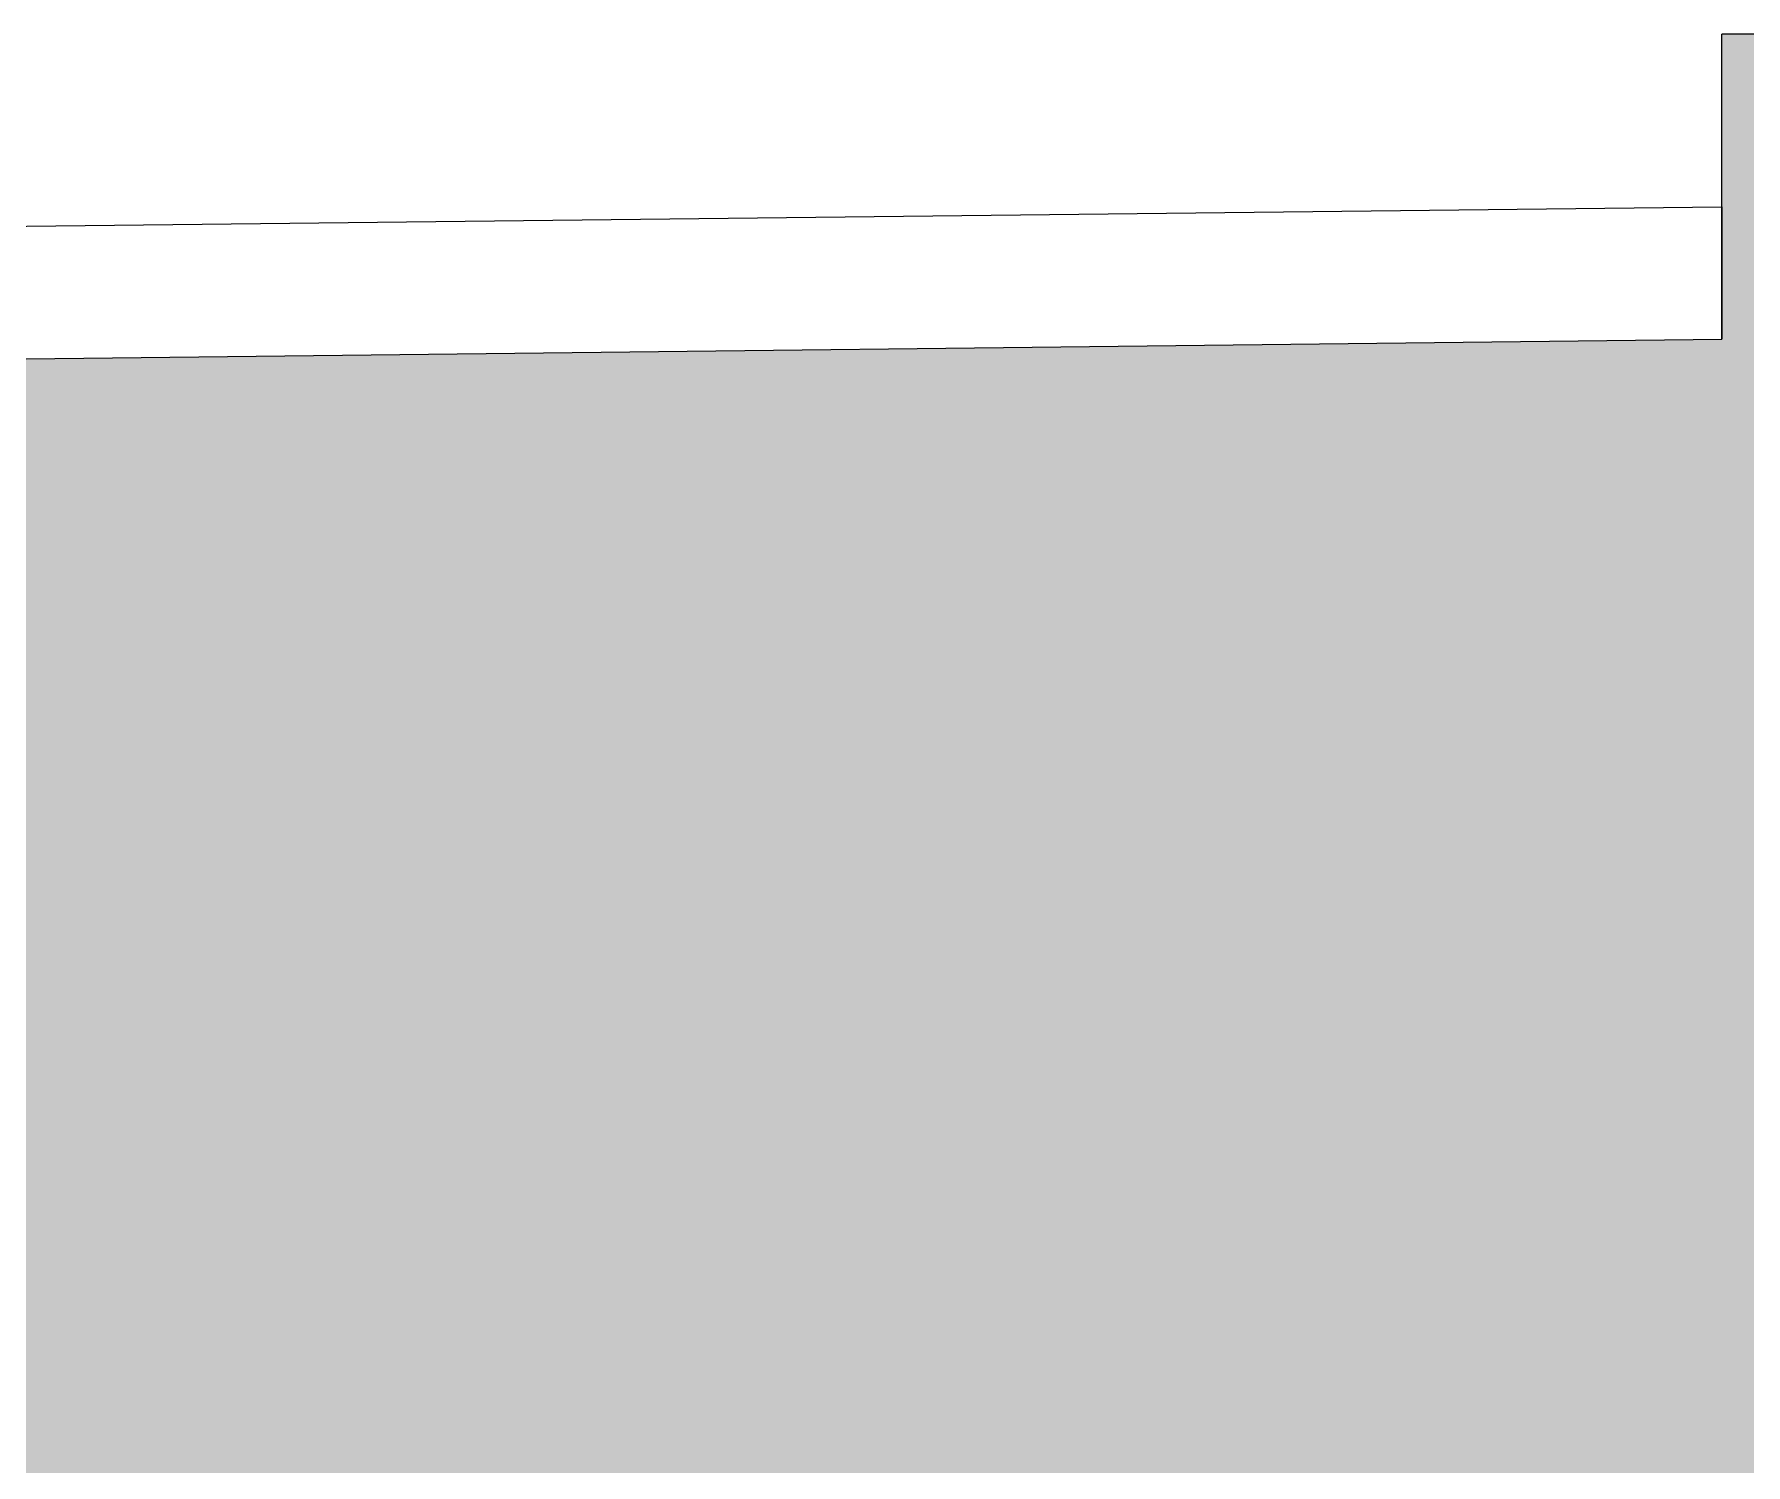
# Model space of a CAD drawing. Header units: metres. Extents: x 563124 to 573994, y 2062953 to 2068466.
# Drawn here: x 572534.6 to 572586.4, y 2065738.6 to 2065781.8 of the extents above; entities that cross this region are included whole.
import ezdxf

# ---------------------------------------------------------------- set-up
doc = ezdxf.new("R2010")
doc.units = ezdxf.units.M
doc.layers.add('00 - hatch GT', color=8, linetype='CONTINUOUS')
doc.layers.add('MC2', color=9, linetype='CONTINUOUS')

msp = doc.modelspace()

# ---------------------------------------------------------------- hatches: boundary and pattern name
at = {"layer": '00 - hatch GT', "lineweight": -3}
h = msp.add_hatch(dxfattribs=at)
h.set_pattern_fill('AR-SAND', color=251, scale=0.1, style=0)
h.set_pattern_definition([(37.5, (4514.3622, 511.521), (-0.1600031296, 4.894132373), [0, -3.8608, 0, -4.318, 0, -4.1275]), (7.5, (4514.362, 511.521), (4.495232831, 7.168251006), [0, -2.0828, 0, -3.4798, 0, -1.3335]), (327.5, (4511.238, 511.521), (7.909923702, 0.014371847), [0, -1.27, 0, -4.572, 0, -5.969]), (317.5, (4511.238, 511.521), (7.635564525, 2.229293233), [0, -0.635, 0, -2.9972, 0, -3.429])])
h.paths.add_polyline_path([(572385.646, 2065770.291), (572385.646, 2065724.285), (572985.646, 2065724.285), (572985.64, 2065775.974), (572865.64, 2065775.974), (572865.574, 2065770.292), (572665.646, 2065772.595), (572665.646, 2065781.808), (572585.646, 2065781.808), (572585.646, 2065772.595)])

# ---------------------------------------------------------------- linework, layer by layer
at = {"layer": 'MC2', "color": 2, "linetype": 'Continuous', "lineweight": -3}
for p, q in [((572665.646, 2065781.808), (572585.646, 2065781.808)), ((572585.646, 2065772.595), (572585.646, 2065781.808)), ((572385.646, 2065774.292), (572585.646, 2065776.597)), ((572385.646, 2065770.291), (572585.646, 2065772.595))]:
    msp.add_line(p, q, dxfattribs=at)
at = {"layer": 'MC2', "linetype": 'ByBlock', "lineweight": -3}
msp.add_lwpolyline([(572585.646, 2065776.597), (572585.646, 2065772.595)], dxfattribs=at)

doc.saveas('drawing.dxf')
